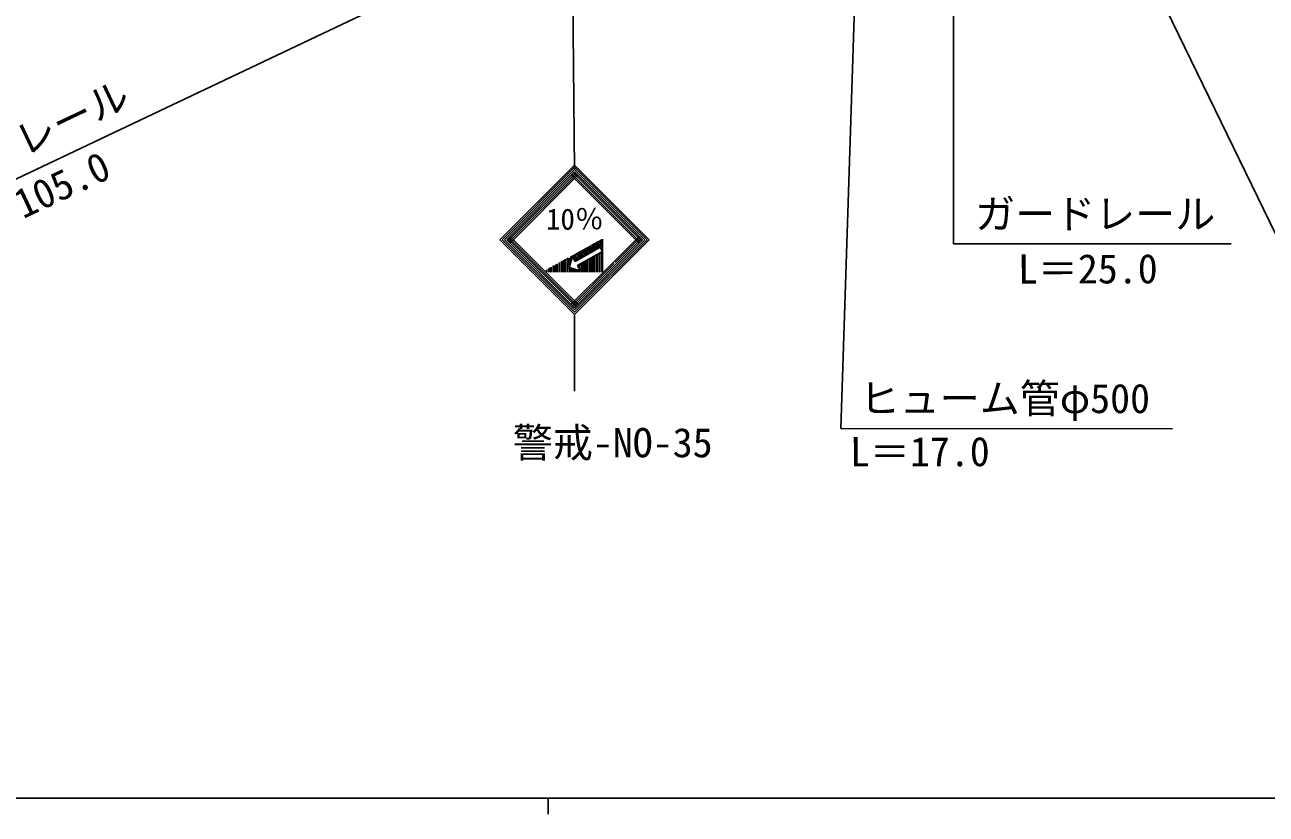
# Model space of a CAD drawing. Units: millimetres, scale not verified. Extents: x 40000 to 680000, y 20000 to 380000.
# Drawn here: x 135316 to 212856, y 204000 to 253302 of the extents above; entities that cross this region are included whole.
import ezdxf
from ezdxf.enums import TextEntityAlignment as Align

# ---------------------------------------------------------------- set-up
doc = ezdxf.new("R2010")
doc.units = ezdxf.units.MM
doc.header["$LTSCALE"] = 1000
for name, color, linetype, lineweight in [('M-STR-STR3', 7, 'Continuous', 25), ('M-STR-STRC', 7, 'Continuous', 25), ('M-TTL-BAND', 7, 'Continuous', 25)]:
    doc.layers.add(name, color=color, linetype=linetype, lineweight=lineweight)
doc.styles.add('ＭＳ ゴシック', font='')
doc.styles.get('ＭＳ ゴシック').set_extended_font_data('MS Gothic')

msp = doc.modelspace()

# ---------------------------------------------------------------- linework, layer by layer
at = {"layer": 'M-STR-STR3'}
for p, q in [((187994, 280870), (186292, 228097)), ((193459, 271505), (105275, 229702)), ((199734, 268438), (219487, 227797)), ((193323, 267295), (193323, 239633)), ((193323, 239633), (210673, 239633)), ((186292, 228097), (207015, 228065))]:
    msp.add_line(p, q, dxfattribs=at)
at = {"layer": 'M-STR-STRC'}
for p, q in [((169657, 244260), (169296, 277985)), ((164990, 239876), (169657, 244543)), ((165131, 239876), (169657, 244402)), ((165273, 239876), (169657, 244260)), ((169657, 244543), (174324, 239876)), ((169657, 244402), (174182, 239876)), ((169657, 244260), (174041, 239876)), ((165414, 239876), (169657, 244119)), ((165485, 239806), (169728, 244048)), ((165556, 239735), (169798, 243977)), ((165626, 239664), (169869, 243907)), ((169445, 243907), (173687, 239664)), ((169515, 243977), (173758, 239735)), ((169586, 244048), (173829, 239806)), ((169657, 244119), (173900, 239876)), ((164990, 239876), (169657, 235209)), ((165131, 239876), (169657, 235351)), ((165273, 239876), (169657, 235492)), ((165414, 239876), (169657, 235634)), ((165485, 239947), (169728, 235704)), ((165556, 240018), (169798, 235775)), ((165626, 240088), (169869, 235846)), ((169586, 235704), (173829, 239947)), ((169657, 235634), (173900, 239876)), ((169657, 235492), (174041, 239876)), ((169657, 235351), (174182, 239876)), ((169657, 235209), (174324, 239876)), ((171004, 239265), (170804, 239618)), ((171087, 239312), (170887, 239665)), ((171159, 239353), (170960, 239705)), ((171237, 239397), (171038, 239748)), ((171271, 239389), (171060, 239761)), ((171396, 239417), (171167, 239820)), ((171396, 239547), (171223, 239851)), ((171396, 239705), (171292, 239889)), ((171396, 239919), (171396, 237863)), ((171994, 238395), (173687, 240088)), ((172190, 238450), (173758, 240018)), ((169480, 238680), (169393, 238834)), ((169508, 238773), (169454, 238868)), ((169528, 238838), (169497, 238892)), ((169757, 238558), (169550, 238922)), ((169855, 238613), (169649, 238977)), ((171259, 239410), (169693, 238522)), ((169970, 238678), (169764, 239040)), ((171404, 239153), (169838, 238266)), ((170063, 238732), (169858, 239093)), ((170150, 238781), (169945, 239141)), ((170236, 238829), (170032, 239189)), ((170335, 238885), (170131, 239244)), ((170432, 238940), (170228, 239298)), ((170512, 238986), (170309, 239343)), ((170601, 239036), (170399, 239393)), ((170680, 239081), (170479, 239437)), ((170761, 239127), (170560, 239483)), ((170841, 239172), (170639, 239527)), ((170928, 239222), (170727, 239576)), ((170889, 238861), (170889, 237863)), ((171002, 238925), (171002, 237863)), ((171092, 238976), (171092, 237863)), ((171215, 239046), (171215, 237863)), ((171259, 239410), (171404, 239153)), ((171335, 239114), (171335, 237863)), ((168037, 238081), (168037, 237863)), ((168100, 238115), (168100, 237863)), ((168192, 238167), (168192, 237863)), ((168322, 238239), (168322, 237863)), ((168378, 238270), (168378, 237863)), ((168482, 238328), (168482, 237863)), ((168581, 238383), (168581, 237863)), ((168708, 238453), (168708, 237863)), ((168837, 238525), (168837, 237863)), ((168888, 238553), (168888, 237863)), ((168988, 238609), (168988, 237863)), ((169070, 238655), (169070, 237863)), ((169185, 238718), (169185, 237863)), ((169234, 238746), (169234, 237863)), ((169234, 238695), (169464, 238626)), ((169234, 238588), (169435, 238528)), ((169234, 238481), (169406, 238430)), ((169234, 238365), (169374, 238323)), ((169300, 238675), (169438, 238754)), ((169523, 238822), (169319, 238140)), ((170025, 237936), (169319, 238140)), ((169354, 238131), (169354, 237863)), ((169431, 238108), (169431, 237863)), ((169445, 235846), (171994, 238395)), ((169515, 235775), (172135, 238395)), ((169517, 238083), (169517, 237863)), ((169523, 238822), (169693, 238522)), ((169585, 238063), (169585, 237863)), ((169841, 238261), (170025, 237936)), ((169949, 238328), (169949, 237863)), ((170002, 238366), (170002, 238278)), ((170062, 238392), (170062, 237863)), ((170127, 238429), (170127, 237863)), ((170228, 238486), (170228, 237863)), ((170305, 238530), (170305, 237863)), ((170393, 238580), (170393, 237863)), ((170488, 238634), (170488, 237863)), ((170613, 238704), (170613, 237863)), ((170698, 238753), (170698, 237863)), ((170796, 238808), (170796, 237863)), ((167909, 238009), (167909, 237863)), ((169658, 238042), (169658, 237863)), ((169733, 238021), (169733, 237863)), ((169811, 237998), (169811, 237863)), ((169875, 237980), (169875, 237863)), ((169657, 235209), (169657, 230414))]:
    msp.add_line(p, q, dxfattribs=at)
at = {"layer": 'M-TTL-BAND'}
for p, q in [((40000, 205000), (579000, 205000)), ((168000, 205000), (168000, 204000))]:
    msp.add_line(p, q, dxfattribs=at)

# ---------------------------------------------------------------- texts
at = {"layer": 'M-STR-STR3', "style": 'ＭＳ ゴシック'}
for s, rotation, p in [('ガードレール', 25.394, (128717, 241360)), ('L＝105.0', 25.153, (132040, 239070)), ('L＝25.0', 0.132, (197350, 236587)), ('L＝17.0', 0.132, (186857, 225166))]:
    msp.add_text(s, height=1833, rotation=rotation, dxfattribs=at).set_placement(p, align=Align.BOTTOM_LEFT)
for s, p in [('ガードレール', (194677, 240024)), ('ヒューム管φ500', (187464, 228502))]:
    msp.add_text(s, height=1833, dxfattribs=at).set_placement(p, align=Align.BOTTOM_LEFT)
at = {"layer": 'M-STR-STRC', "style": 'ＭＳ ゴシック'}
msp.add_text('10％', height=1320, dxfattribs=at).set_placement((167877, 241828), align=Align.TOP_LEFT)
msp.add_text('警戒-NO-35', height=1833, dxfattribs=at).set_placement((165797, 225740), align=Align.BOTTOM_LEFT)

doc.saveas('drawing.dxf')
